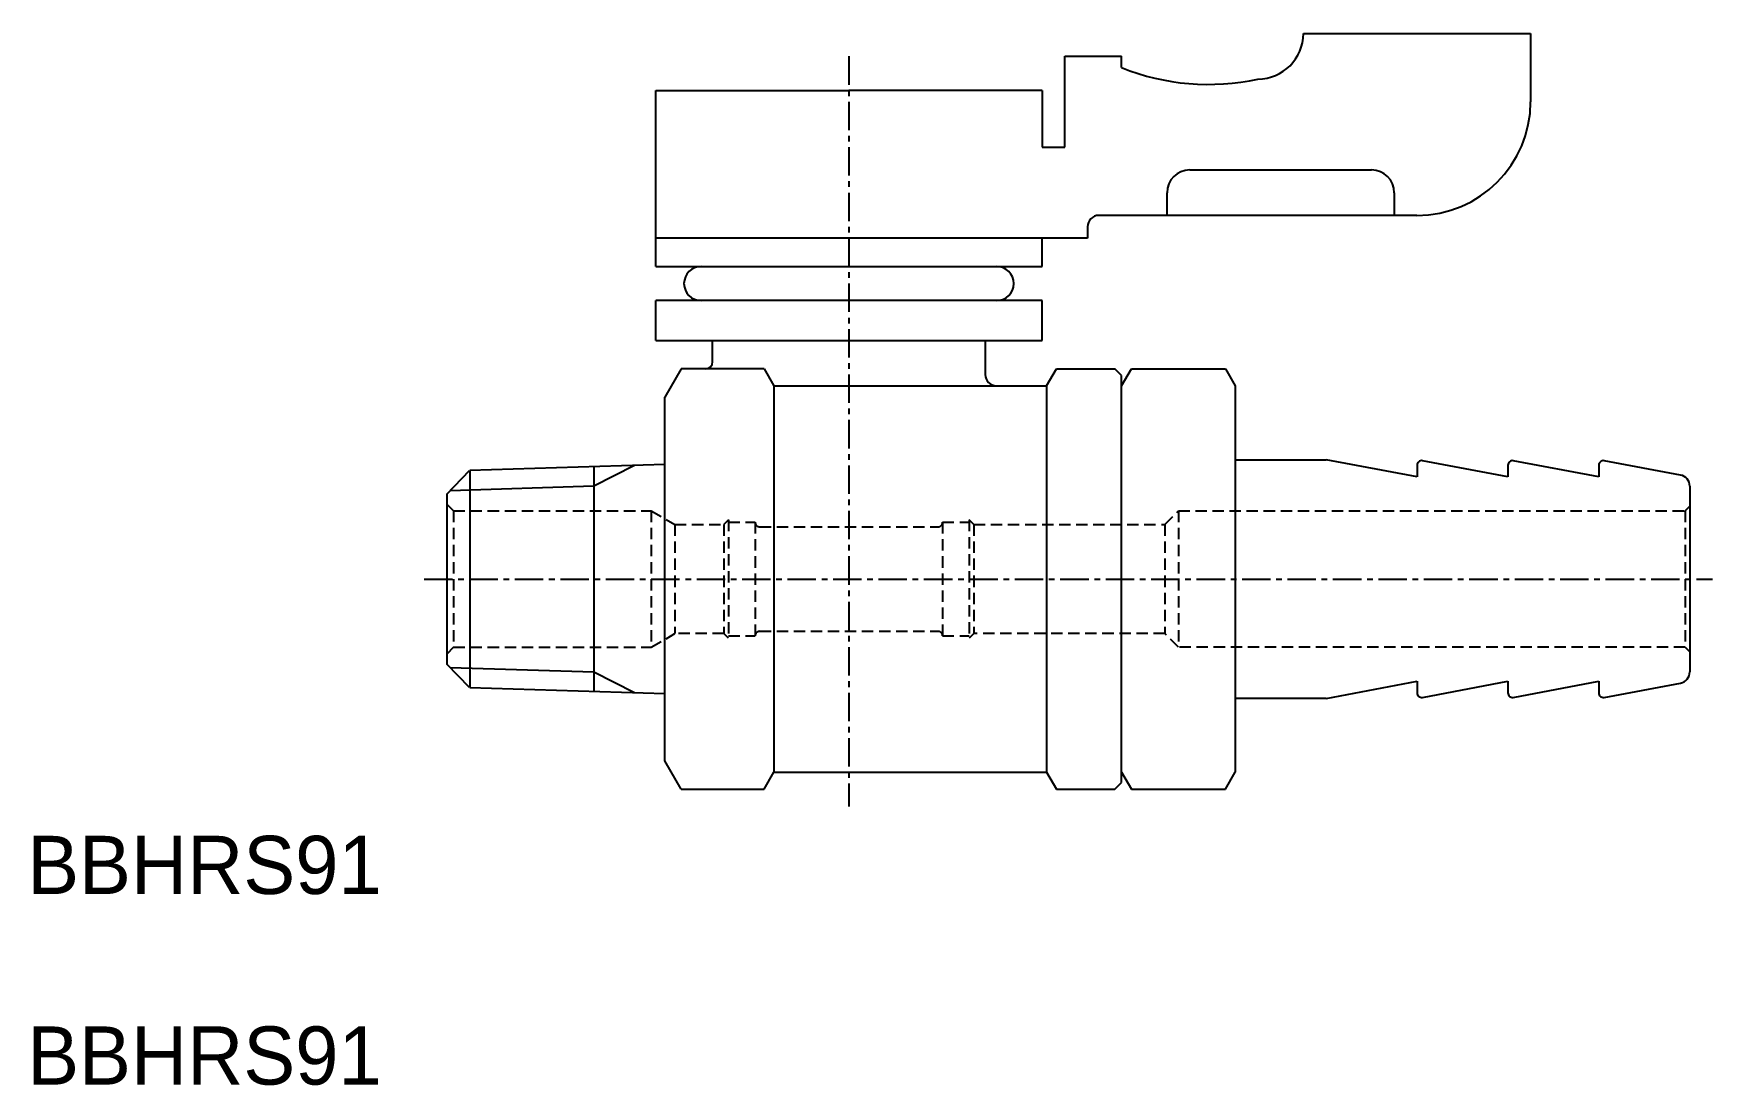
# Model space of a CAD drawing. Extents: x 115.9 to 189.7, y 97 to 143.3.
import ezdxf

# ---------------------------------------------------------------- set-up
doc = ezdxf.new("R2010")
doc.units = 0
doc.linetypes.add('CENTER', pattern=[2, 1.25, -0.25, 0.25, -0.25])
doc.linetypes.add('DASHED', pattern=[0.75, 0.5, -0.25])
doc.layers.get('0').update_dxf_attribs({"linetype": 'CONTINUOUS'})
doc.layers.add('CENTER', color=1, linetype='CENTER')

msp = doc.modelspace()

# ---------------------------------------------------------------- linework, layer by layer
at = {"color": 7, "linetype": 'CONTINUOUS'}
for p, q in [((171.747, 143.255), (181.747, 143.255)), ((181.747, 143.255), (181.747, 140.255)), ((161.247, 138.255), (161.247, 142.255)), ((161.247, 142.255), (163.747, 142.255)), ((163.747, 141.755), (163.747, 142.255)), ((143.247, 140.755), (151.747, 140.755)), ((143.247, 133.005), (143.247, 140.755)), ((160.247, 140.755), (151.747, 140.755)), ((160.247, 140.755), (160.247, 138.255)), ((160.247, 138.255), (161.247, 138.255)), ((166.747, 137.255), (174.747, 137.255)), ((165.747, 135.255), (165.747, 136.255)), ((175.747, 136.255), (175.747, 135.255)), ((176.747, 135.255), (162.747, 135.255)), ((143.247, 133.005), (143.247, 134.755)), ((162.247, 134.755), (162.247, 134.255)), ((162.247, 134.255), (143.247, 134.255)), ((160.247, 133.005), (160.247, 134.255)), ((143.247, 133.005), (160.247, 133.005)), ((160.247, 131.505), (143.247, 131.505)), ((143.247, 129.755), (143.247, 131.505)), ((160.247, 129.755), (160.247, 131.505)), ((143.247, 129.755), (160.247, 129.755)), ((145.747, 128.805), (145.747, 129.755)), ((157.747, 129.755), (157.747, 128.255)), ((144.369, 128.505), (143.647, 127.255)), ((148.014, 128.505), (144.369, 128.505)), ((148.014, 128.505), (148.447, 127.755)), ((160.449, 127.755), (160.882, 128.505)), ((160.882, 128.505), (163.449, 128.505)), ((163.749, 128.205), (163.449, 128.505)), ((163.749, 127.755), (164.182, 128.505)), ((163.749, 110.305), (163.749, 128.205)), ((164.182, 128.505), (168.316, 128.505)), ((164.182, 128.505), (168.316, 128.505)), ((168.316, 128.505), (168.749, 127.755)), ((168.316, 128.505), (168.749, 127.755)), ((143.647, 111.255), (143.647, 127.255)), ((148.447, 127.755), (160.449, 127.755)), ((148.447, 127.755), (148.447, 110.755)), ((160.449, 127.755), (160.449, 110.755)), ((168.749, 127.755), (168.749, 124.505)), ((168.749, 127.755), (168.749, 110.755)), ((143.647, 124.293), (135.071, 124.025)), ((140.519, 124.195), (140.519, 114.314)), ((168.749, 124.505), (172.749, 124.505)), ((176.749, 123.755), (172.749, 124.505)), ((176.749, 124.264), (176.749, 123.755)), ((180.749, 123.755), (176.986, 124.46)), ((180.749, 124.264), (180.749, 123.755)), ((184.749, 123.755), (180.986, 124.46)), ((184.749, 124.264), (184.749, 123.755)), ((188.341, 123.831), (184.986, 124.46)), ((134.049, 122.993), (135.048, 124.024)), ((135.071, 124.025), (135.071, 114.484)), ((134.049, 122.993), (134.049, 122.555)), ((188.749, 123.34), (188.749, 122.455)), ((134.049, 122.555), (134.049, 115.955)), ((188.749, 122.455), (188.749, 116.055)), ((188.749, 116.055), (188.749, 115.169)), ((134.049, 115.955), (134.049, 115.516)), ((135.048, 114.485), (134.049, 115.516)), ((172.749, 114.005), (176.749, 114.755)), ((176.749, 114.755), (176.749, 114.246)), ((176.986, 114.049), (180.749, 114.755)), ((180.749, 114.755), (180.749, 114.246)), ((180.986, 114.049), (184.749, 114.755)), ((184.749, 114.755), (184.749, 114.246)), ((184.986, 114.049), (188.341, 114.678)), ((135.071, 114.484), (143.647, 114.216)), ((172.749, 114.005), (168.749, 114.005)), ((144.369, 110.005), (143.647, 111.255)), ((148.014, 110.005), (148.447, 110.755)), ((148.447, 110.755), (160.45, 110.755)), ((160.45, 110.755), (160.883, 110.005)), ((163.449, 110.005), (163.749, 110.305)), ((163.749, 110.755), (164.182, 110.005)), ((168.316, 110.005), (168.749, 110.755)), ((168.316, 110.005), (168.749, 110.755)), ((144.369, 110.005), (148.014, 110.005)), ((160.883, 110.005), (163.449, 110.005)), ((164.182, 110.005), (168.316, 110.005)), ((164.182, 110.005), (168.316, 110.005))]:
    msp.add_line(p, q, dxfattribs=at)
at = {"color": 3, "linetype": 'CONTINUOUS'}
for p, q in [((142.319, 124.252), (140.519, 123.339)), ((140.519, 123.339), (134.193, 123.142)), ((134.193, 115.367), (140.519, 115.17)), ((140.519, 115.168), (142.319, 114.257))]:
    msp.add_line(p, q, dxfattribs=at)
at = {"color": 3, "linetype": 'DASHED'}
for p, q in [((134.349, 122.255), (134.049, 122.555)), ((134.349, 122.255), (134.349, 116.255)), ((134.349, 122.255), (143.052, 122.255)), ((143.052, 122.255), (143.052, 116.255)), ((143.052, 122.255), (144.091, 121.655)), ((165.649, 121.655), (166.249, 122.255)), ((166.249, 122.255), (188.549, 122.255)), ((166.249, 122.255), (166.249, 116.255)), ((188.749, 122.455), (188.549, 122.255)), ((188.549, 122.255), (188.549, 116.255)), ((144.091, 121.655), (146.247, 121.655)), ((144.091, 121.655), (144.091, 116.855)), ((146.447, 121.855), (146.247, 121.655)), ((146.247, 121.655), (146.247, 116.855)), ((146.447, 121.855), (146.447, 116.655)), ((146.447, 121.755), (147.622, 121.755)), ((147.622, 121.755), (147.622, 116.755)), ((147.822, 121.555), (155.672, 121.555)), ((155.872, 121.755), (155.872, 116.755)), ((155.872, 121.755), (157.047, 121.755)), ((157.047, 121.855), (157.047, 116.655)), ((157.247, 121.655), (157.047, 121.855)), ((157.247, 121.655), (165.649, 121.655)), ((157.247, 121.655), (157.247, 116.855)), ((165.649, 121.655), (165.649, 116.855)), ((143.052, 116.255), (144.091, 116.855)), ((146.247, 116.855), (144.091, 116.855)), ((146.447, 116.655), (146.247, 116.855)), ((146.447, 116.755), (147.622, 116.755)), ((147.822, 116.955), (155.672, 116.955)), ((155.872, 116.755), (157.047, 116.755)), ((157.247, 116.855), (157.047, 116.655)), ((165.649, 116.855), (157.247, 116.855)), ((166.249, 116.255), (165.649, 116.855)), ((134.349, 116.255), (134.049, 115.955)), ((134.349, 116.255), (143.052, 116.255)), ((188.549, 116.255), (166.249, 116.255)), ((188.549, 116.255), (188.749, 116.055))]:
    msp.add_line(p, q, dxfattribs=at)
at = {"color": 7, "linetype": 'CONTINUOUS'}
for centre, radius, start, end in [((169.747, 143.255), 2, 270, 0), ((167.56, 151.255), 10.236, 248.13363, 282.33909), ((176.747, 140.255), 5, 270, 0), ((166.747, 136.255), 1, 90, 180), ((174.747, 136.255), 1, 0, 90), ((162.747, 134.755), 0.5, 90, 180), ((145.24, 132.255), 0.75, 90, 270), ((158.255, 132.255), 0.75, 270, 90), ((145.447, 128.805), 0.3, 270, 0), ((158.247, 128.255), 0.5, 180, 270), ((176.949, 124.264), 0.2, 79.38034, 180), ((180.949, 124.264), 0.2, 79.38034, 180), ((184.949, 124.264), 0.2, 79.38034, 180), ((188.249, 123.34), 0.5, 360, 79.38034), ((188.249, 115.169), 0.5, 280.61966, 360), ((176.949, 114.246), 0.2, 180, 280.61966), ((180.949, 114.246), 0.2, 180, 280.61966), ((184.949, 114.246), 0.2, 180, 280.61966)]:
    msp.add_arc(centre, radius, start, end, dxfattribs=at)
at = {"color": 3, "linetype": 'DASHED'}
for centre, start, end in [((147.822, 121.755), 180, 270), ((155.672, 121.755), 270, 0), ((147.822, 116.755), 90, 180), ((155.672, 116.755), 0, 90)]:
    msp.add_arc(centre, 0.2, start, end, dxfattribs=at)
at = {"layer": 'CENTER', "color": 1, "linetype": 'CENTER'}
for p, q in [((151.747, 142.255), (151.747, 109.255)), ((133.049, 119.255), (189.749, 119.255))]:
    msp.add_line(p, q, dxfattribs=at)

# ---------------------------------------------------------------- texts
at = {"color": 7, "linetype": 'CONTINUOUS'}
for p in [(115.586, 105.398), (115.586, 97.012)]:
    msp.add_text('BBHRS91', height=2.5597, dxfattribs=at).set_placement(p)

doc.saveas('drawing.dxf')
